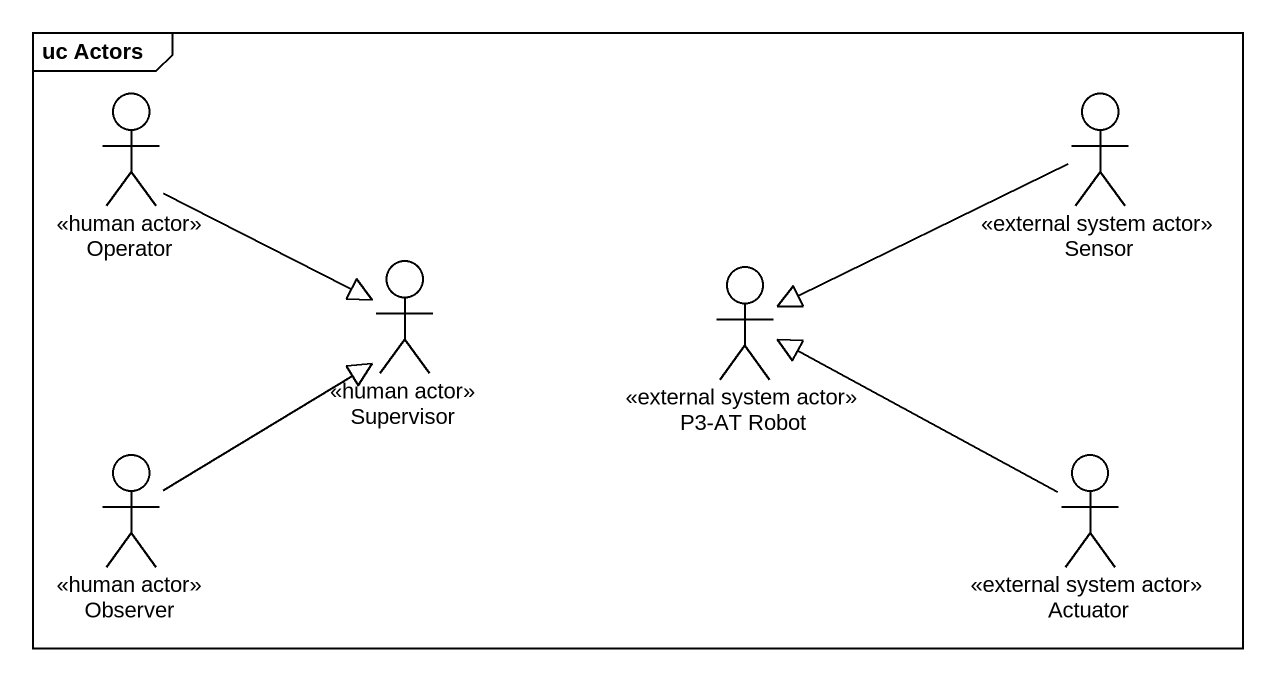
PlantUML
@startuml
mainframe uc Actors
actor Operator <<human actor>>
actor Sensor <<external system actor>>
actor Supervisor <<human actor>>
actor "P3-AT Robot" as P3_AT_Robot <<external system actor>>
actor Observer <<human actor>>
actor Actuator <<external system actor>>
Operator --|> Supervisor
Sensor -left-|> P3_AT_Robot
Observer -up-|> Supervisor
Actuator -left-|> P3_AT_Robot
@enduml
